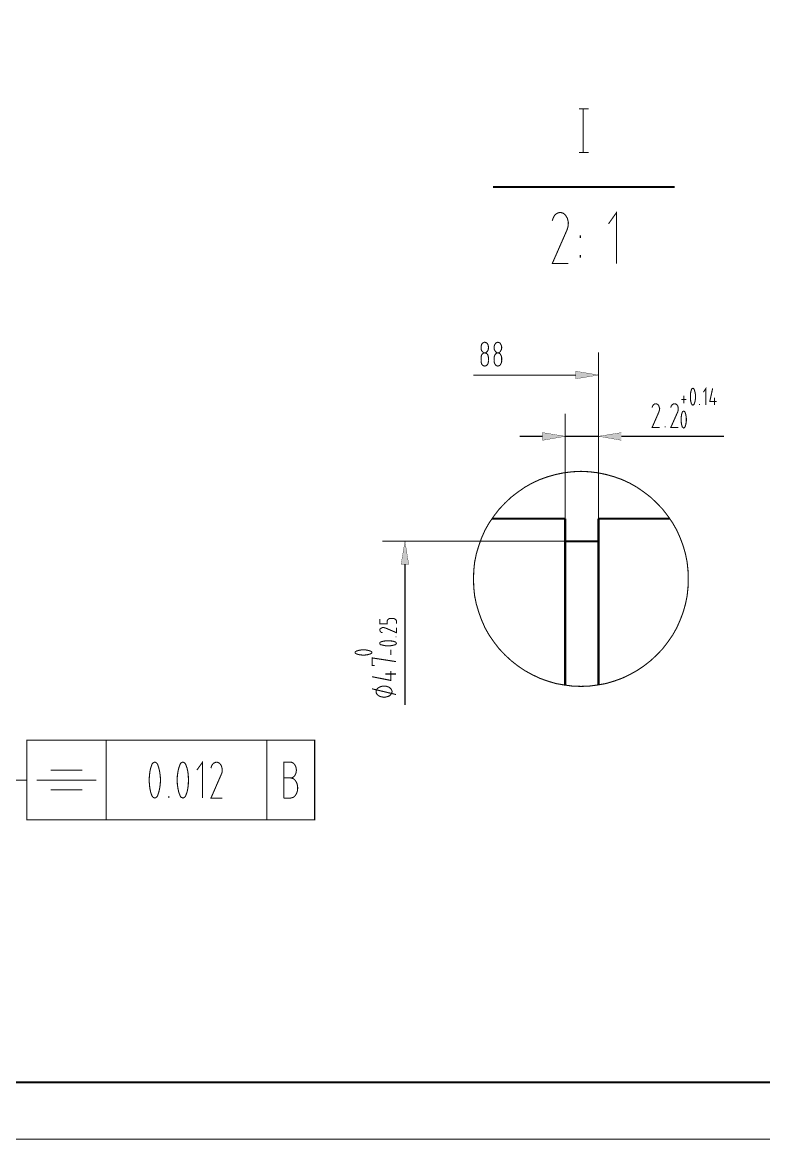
# Model space of a CAD drawing. Header units: millimetres. Extents: x 65 to 1398, y -63 to 357.
# Drawn here: x 220.9 to 280.6, y 0.8 to 90.8 of the extents above; entities that cross this region are included whole.
import ezdxf

# ---------------------------------------------------------------- set-up
doc = ezdxf.new("R2010")
doc.units = ezdxf.units.MM
doc.header["$LTSCALE"] = 0.25
doc.layers.add('H', color=7, linetype='Continuous')
doc.layers.add('P', color=7, linetype='Continuous')

msp = doc.modelspace()

# ---------------------------------------------------------------- hatches: boundary and pattern name
at = {"layer": 'H', "linetype": 'Continuous'}
for points in [[(265.4771130769798, 62.70981011623292), (265.4771130769798, 62.11358016937584), (267.3126170464209, 62.41202024092154), (265.4771130769798, 62.70981011623292)], [(262.7937532180058, 57.77807167903458), (262.7937532180058, 57.15908486397687), (264.6286069912126, 57.46857827150573), (262.7937532180058, 57.77807167903458)], [(269.1357672874102, 57.77807167903458), (269.1357672874102, 57.15908486397687), (267.3126170464209, 57.46857827150573), (269.1357672874102, 57.77807167903458)], [(251.4166195101487, 47.19287698456012), (252.0128494570058, 47.19287698456012), (251.7150595816943, 49.01602722554945), (251.4166195101487, 47.19287698456012)]]:
    msp.add_hatch(color=256, dxfattribs=at).paths.add_polyline_path(points)

# ---------------------------------------------------------------- linework, layer by layer
at = {"layer": 'P'}
for points, const_width in [([(147.0627246892411, 0.882), (418.677, 0.882), (418.677, 192.9259103528294), (147.0627246892411, 192.9259103528294), (147.0627246892411, 0.882)], 0.0858259029281714), ([(169.9197231099755, 5.458081097033865), (414.1119722389493, 5.458081097033865), (414.1119722389493, 188.3498292557956), (169.9197231099755, 188.3498292557956), (169.9197231099755, 5.458081097033865)], 0.1710016096220384), ([(265.7293892158899, 83.85809283321552), (266.5096246970551, 83.85809283321552)], 0.0858259029281714), ([(266.0622896878536, 83.85809283321552), (266.0622896878536, 80.33728022445759)], 0.0858259029281714), ([(265.7293892158899, 80.33728022445759), (266.5096246970551, 80.33728022445759)], 0.0858259029281714), ([(273.4251118451159, 77.5622426964467), (258.8028487318459, 77.5622426964467)], 0.1710016096220384), ([(268.7456495468276, 71.39188043289862), (268.7456495468276, 75.49786965253047), (268.1039058635693, 74.59149610191022)], 0.0858259029281714), ([(264.2157323824294, 75.49786965253047), (264.0668374447737, 75.48616612031299), (263.9289958431012, 75.41724531947672), (263.8028577736461, 75.32556765043982), (263.7111801046092, 75.1877260487673), (263.6312059677898, 75.00437071069348), (263.5733385029367, 74.83271890483714)], 0.0858259029281714), ([(264.7664485928851, 74.10970069229072), (264.8236658615039, 74.29305603036454), (264.8581262619221, 74.46535803245519), (264.8698297941395, 74.68317377094714), (264.8353693937214, 74.8554757730378), (264.7892054610858, 75.0388311111116), (264.6975277920489, 75.19942958098477), (264.605850123012, 75.32556765043982), (264.4797120535569, 75.4289488516942), (264.3535739841019, 75.48616612031299), (264.2157323824294, 75.49786965253047)], 0.0858259029281714), ([(264.7664485928851, 74.10970069229072), (263.5733385029367, 71.39188043289862), (264.8698297941395, 71.39188043289862)], 0.0858259029281714), ([(265.8327704171443, 73.45625347681488), (265.8327704171443, 73.67406921530682)], 0.0858259029281714), ([(265.8327704171443, 71.86197231030066), (265.8327704171443, 72.07978804879261)], 0.0858259029281714), ([(258.4354878594639, 64.63699175471095), (258.4237843272464, 64.75142629194852), (258.3899741230626, 64.87756436140356), (258.3210533222264, 64.98094556265794), (258.2293756531894, 65.02645929905925), (258.1376979841525, 65.06091969947738), (258.0453701188813, 65.02645929905925), (257.9536924498444, 64.98094556265794), (257.8847716490081, 64.87756436140356), (257.8509614448243, 64.75142629194852), (257.8392579126069, 64.63699175471095), (257.8509614448243, 64.48744662082096), (257.8847716490081, 64.38406541956657), (257.9536924498444, 64.29238775052966), (258.0453701188813, 64.21241361371023), (258.1376979841525, 64.20071008149274), (258.2293756531894, 64.21241361371023), (258.3210533222264, 64.29238775052966), (258.3899741230626, 64.38406541956657), (258.4237843272464, 64.48744662082096), (258.4354878594639, 64.63699175471095)], 0.0858259029281714), ([(259.5024598799573, 64.63699175471095), (259.4907563477398, 64.75142629194852), (259.433539079121, 64.87756436140356), (259.3763218105022, 64.98094556265794), (259.283993945231, 65.02645929905925), (259.1923162761941, 65.06091969947738), (259.1006386071572, 65.02645929905925), (259.0206644703378, 64.98094556265794), (258.9517436695015, 64.87756436140356), (258.9055797368659, 64.75142629194852), (258.8945264008827, 64.63699175471095), (258.9055797368659, 64.48744662082096), (258.9517436695015, 64.38406541956657), (259.0206644703378, 64.29238775052966), (259.1006386071572, 64.21241361371023), (259.1923162761941, 64.20071008149274), (259.283993945231, 64.21241361371023), (259.3763218105022, 64.29238775052966), (259.433539079121, 64.38406541956657), (259.4907563477398, 64.48744662082096), (259.5024598799573, 64.63699175471095)], 0.0858259029281714), ([(258.4354878594639, 63.77678213672633), (258.4237843272464, 63.90292020618137), (258.3899741230626, 64.0290582756364), (258.3210533222264, 64.12073594467331), (258.2293756531894, 64.17795321329208), (258.1376979841525, 64.20071008149274), (258.0453701188813, 64.17795321329208), (257.9536924498444, 64.12073594467331), (257.8847716490081, 64.0290582756364), (257.8509614448243, 63.90292020618137), (257.8392579126069, 63.77678213672633)], 0.0858259029281714), ([(259.5024598799573, 63.77678213672633), (259.4907563477398, 63.90292020618137), (259.433539079121, 64.0290582756364), (259.3763218105022, 64.12073594467331), (259.283993945231, 64.17795321329208), (259.1923162761941, 64.20071008149274), (259.1006386071572, 64.17795321329208), (259.0206644703378, 64.12073594467331), (258.9517436695015, 64.0290582756364), (258.9055797368659, 63.90292020618137), (258.8945264008827, 63.77678213672633)], 0.0858259029281714), ([(267.3009135142034, 50.85153119499058), (267.3009135142034, 64.24687401412835)], 0.0858259029281714), ([(257.8392579126069, 63.55831620200008), (257.8392579126069, 63.77678213672633)], 0.0858259029281714), ([(257.8392579126069, 63.55831620200008), (257.8509614448243, 63.43217813254503), (257.8847716490081, 63.30604006308999), (257.9536924498444, 63.21436239405308), (258.0453701188813, 63.1571451254343), (258.1376979841525, 63.13438825723365), (258.2293756531894, 63.1571451254343), (258.3210533222264, 63.21436239405308), (258.3899741230626, 63.30604006308999), (258.4237843272464, 63.43217813254503), (258.4354878594639, 63.55831620200008)], 0.0858259029281714), ([(258.4354878594639, 63.77678213672633), (258.4354878594639, 63.55831620200008)], 0.0858259029281714), ([(258.8945264008827, 63.55831620200008), (258.8945264008827, 63.77678213672633)], 0.0858259029281714), ([(258.8945264008827, 63.55831620200008), (258.9055797368659, 63.43217813254503), (258.9517436695015, 63.30604006308999), (259.0206644703378, 63.21436239405308), (259.1006386071572, 63.1571451254343), (259.1923162761941, 63.13438825723365), (259.283993945231, 63.1571451254343), (259.3763218105022, 63.21436239405308), (259.433539079121, 63.30604006308999), (259.4907563477398, 63.43217813254503), (259.5024598799573, 63.55831620200008)], 0.0858259029281714), ([(259.5024598799573, 63.77678213672633), (259.5024598799573, 63.55831620200008)], 0.0858259029281714), ([(265.4771130769798, 62.41202024092154), (257.2313244335323, 62.41202024092154)], 0.0858259029281714), ([(265.4771130769798, 62.7215136484504), (265.4771130769798, 62.11358016937585), (267.3009135142034, 62.41202024092154), (265.4771130769798, 62.7215136484504)], 0.02470745690356449), ([(274.7898737409207, 61.27612741959188), (274.7209529400844, 61.03555481289928), (274.6981960718838, 60.79498220620668), (274.6981960718838, 60.54205587106229), (274.7209529400844, 60.28977973215222), (274.7898737409207, 60.07196399366026)], 0.0858259029281714), ([(274.9966361434294, 61.27612741959188), (274.9504722107938, 61.32229135222749), (274.9049584743925, 61.34504822042813), (274.8360376735562, 61.32229135222749), (274.7898737409207, 61.27612741959188)], 0.0858259029281714), ([(274.9966361434294, 60.07196399366026), (275.0655569442657, 60.28977973215222), (275.111070680667, 60.54205587106229), (275.111070680667, 60.79498220620668), (275.0655569442657, 61.03555481289928), (274.9966361434294, 61.27612741959188)], 0.0858259029281714), ([(275.948523430451, 59.99198985684083), (275.948523430451, 61.34504822042813), (275.7417610279422, 61.03555481289928)], 0.0858259029281714), ([(276.4875361086893, 61.34504822042813), (276.2580168379799, 60.28977973215222), (276.7970295162181, 60.28977973215222)], 0.0858259029281714), ([(273.953071187371, 60.45037820202538), (274.3659457961543, 60.45037820202538)], 0.0858259029281714), ([(274.1591833936454, 60.14088479449653), (274.1591833936454, 60.74881827357107)], 0.0858259029281714), ([(276.636431046345, 60.59992333591538), (276.636431046345, 59.99198985684083)], 0.0858259029281714), ([(272.1637311505655, 59.45297717860254), (271.6130149401097, 58.19094628781784), (272.2209484191843, 58.19094628781784)], 0.0858259029281714), ([(271.9114550116554, 60.10642439407839), (271.808073810401, 60.08366752587774), (271.7163961413641, 60.01474672504148), (271.6474753405279, 59.91136552378709), (271.6130149401097, 59.78522745433205)], 0.0858259029281714), ([(272.1637311505655, 59.45297717860254), (272.1981915509836, 59.57911524805758), (272.2209484191843, 59.70525331751262), (272.1864880187661, 59.83139138696767), (272.152027618348, 59.93477258822205), (272.0831068175117, 60.03750359324214), (271.9914291484748, 60.08366752587774), (271.9114550116554, 60.10642439407839)], 0.0858259029281714), ([(273.677387984026, 59.45297717860254), (273.115618437587, 58.19094628781784), (273.7118483844441, 58.19094628781784)], 0.0858259029281714), ([(273.4140585091327, 60.10642439407839), (273.3217306438615, 60.08366752587774), (273.2189996388414, 60.01474672504148), (273.1500788380051, 59.91136552378709), (273.115618437587, 59.78522745433205)], 0.0858259029281714), ([(273.677387984026, 59.45297717860254), (273.7118483844441, 59.57911524805758), (273.7118483844441, 59.70525331751262), (273.7001448522266, 59.83139138696767), (273.6663346480428, 59.93477258822205), (273.5974138472066, 60.03750359324214), (273.5057361781696, 60.08366752587774), (273.4140585091327, 60.10642439407839)], 0.0858259029281714), ([(274.0447488564079, 59.42957011416758), (273.9758280555716, 59.20070103969246), (273.953071187371, 58.94842490078238), (273.953071187371, 58.6961487618723), (273.9758280555716, 58.4549259589454), (274.0447488564079, 58.22540668823596)], 0.0858259029281714), ([(274.2625645948999, 59.42957011416758), (274.2164006622643, 59.48743757902067), (274.1591833936454, 59.49849091500385), (274.1019661250267, 59.48743757902067), (274.0447488564079, 59.42957011416758)], 0.0858259029281714), ([(274.2625645948999, 58.22540668823596), (274.3314853957361, 58.4549259589454), (274.3659457961543, 58.6961487618723), (274.3659457961543, 58.94842490078238), (274.3314853957361, 59.20070103969246), (274.2625645948999, 59.42957011416758)], 0.0858259029281714), ([(274.7898737409207, 60.07196399366026), (274.8360376735562, 60.01474672504148), (274.9049584743925, 59.99198985684083), (274.9504722107938, 60.01474672504148), (274.9966361434294, 60.07196399366026)], 0.0858259029281714), ([(275.4205640881959, 59.99198985684083), (275.4205640881959, 60.07196399366026)], 0.0858259029281714), ([(264.6169034589951, 50.85153119499058), (264.6169034589951, 59.29237870872937)], 0.0858259029281714), ([(267.3009135142034, 50.85153119499058), (267.3009135142034, 59.29237870872937)], 0.0858259029281714), ([(262.7937532180058, 57.7780716790346), (262.7937532180058, 57.15908486397687), (264.6169034589951, 57.48028180372322), (262.7937532180058, 57.7780716790346)], 0.02470745690356449), ([(269.1357672874102, 57.7780716790346), (269.1357672874102, 57.15908486397687), (267.3009135142034, 57.48028180372322), (269.1357672874102, 57.7780716790346)], 0.02470745690356449), ([(272.6565798961682, 58.19094628781784), (272.6565798961682, 58.28327415308906)], 0.0858259029281714), ([(274.0447488564079, 58.22540668823596), (274.1019661250267, 58.17989295183467), (274.1591833936454, 58.14543255141654), (274.2164006622643, 58.17989295183467), (274.2625645948999, 58.22540668823596)], 0.0858259029281714), ([(262.7937532180058, 57.48028180372322), (260.958899444799, 57.48028180372322)], 0.0858259029281714), ([(264.6169034589951, 57.48028180372322), (267.3009135142034, 57.48028180372322)], 0.0858259029281714), ([(269.1357672874102, 57.48028180372322), (277.4049629952927, 57.48028180372322)], 0.0858259029281714), ([(274.5258940697931, 45.99976689461167), (274.5031372015925, 46.66491764230501), (274.4342164007562, 47.34177192221581), (274.297024995318, 48.01862620212662), (274.1130194610099, 48.66102008161929), (273.8724468543173, 49.30276376487766), (273.5974138472066, 49.92240077616969), (273.2645133752427, 50.50692719080928), (272.8743956346601, 51.06934693348252), (272.4615210258769, 51.60835961172081), (271.9914291484748, 52.10120835732349), (271.4985804028722, 52.57130023472553), (270.9595677246339, 52.98417484350878), (270.3971479819606, 53.37429258409137), (269.812621567321, 53.70719305605519), (269.192984556029, 53.9939295953834), (268.5512408727706, 54.22279866985852), (267.8971434610605, 54.40680420416665), (267.2319927133672, 54.54399560960486), (266.5551384334564, 54.6246199426586), (265.889987685763, 54.65908034307672), (265.2020800698691, 54.6246199426586), (264.5252257899583, 54.54399560960486), (263.8600750422649, 54.40680420416665), (263.206627826789, 54.22279866985852), (262.5642339472964, 53.9939295953834), (261.9452471322386, 53.70719305605519), (261.3600705213648, 53.37429258409137), (260.7983009749258, 52.98417484350878), (260.2592882966875, 52.57130023472553), (259.7657893548505, 52.10120835732349), (259.2956974774485, 51.60835961172081), (258.8828228686652, 51.06934693348252), (258.4927051280827, 50.50692719080928), (258.1604548523532, 49.92240077616969), (257.8847716490081, 49.30276376487766), (257.655902574533, 48.66102008161929), (257.4608437042417, 48.01862620212662), (257.3230021025691, 47.34177192221581), (257.2540813017329, 46.66491764230501), (257.2313244335323, 45.99976689461167), (257.2540813017329, 45.3118592787177), (257.3230021025691, 44.63500499880689), (257.4608437042417, 43.96985425111356), (257.655902574533, 43.31640703563771), (257.8847716490081, 42.68571668836251), (258.1604548523532, 42.05502634108731), (258.4927051280827, 41.46984973021342), (258.8828228686652, 40.90808018377448), (259.2956974774485, 40.36906750553619), (259.7657893548505, 39.8755685636992), (260.2592882966875, 39.41718021851465), (260.7983009749258, 38.99260207751393), (261.3600705213648, 38.61418786914881), (261.9452471322386, 38.29299092940247), (262.5642339472964, 37.99455085785678), (263.206627826789, 37.76568178338166), (263.8600750422649, 37.57062291309036), (264.5252257899583, 37.45553817961849), (265.2020800698691, 37.36386051058158), (265.889987685763, 37.34110364238094), (266.5551384334564, 37.36386051058158), (267.2319927133672, 37.45553817961849), (267.8971434610605, 37.57062291309036), (268.5512408727706, 37.76568178338166), (269.192984556029, 37.99455085785678), (269.812621567321, 38.29299092940247), (270.3971479819606, 38.61418786914881), (270.9595677246339, 38.99260207751393), (271.4985804028722, 39.41718021851465), (271.9914291484748, 39.8755685636992), (272.4615210258769, 40.36906750553619), (272.8743956346601, 40.90808018377448), (273.2645133752427, 41.46984973021342), (273.5974138472066, 42.05502634108731), (273.8724468543173, 42.68571668836251), (274.1130194610099, 43.31640703563771), (274.297024995318, 43.96985425111356), (274.4342164007562, 44.63500499880689), (274.5031372015925, 45.3118592787177), (274.5258940697931, 45.99976689461167)], 0.0858259029281714), ([(264.6169034589951, 50.85153119499058), (258.7105208665746, 50.85153119499058)], 0.1710016096220384), ([(264.6169034589951, 50.85153119499058), (264.6169034589951, 37.43278131141784)], 0.1710016096220384), ([(267.3009135142034, 50.85153119499058), (273.0466976367508, 50.85153119499058)], 0.1710016096220384), ([(267.3009135142034, 50.85153119499058), (267.3009135142034, 37.46724171183597)], 0.1710016096220384), ([(264.6169034589951, 49.02773075776694), (249.8802058084875, 49.02773075776694)], 0.0858259029281714), ([(251.4049159779312, 47.19287698456012), (252.0128494570058, 47.19287698456012), (251.7150595816943, 49.02773075776694), (251.4049159779312, 47.19287698456012)], 0.02470745690356449), ([(264.6169034589951, 49.02773075776694), (267.3009135142034, 49.02773075776694)], 0.1710016096220384), ([(251.7150595816943, 47.19287698456012), (251.7150595816943, 35.8502036771211)], 0.0858259029281714), ([(251.026501769566, 42.38727661681683), (251.026501769566, 42.61679588752625), (251.0037449013654, 42.68571668836251), (250.9348241005292, 42.74293395698129), (250.8431464314922, 42.80015122560008), (250.7287118942547, 42.81185475781756), (250.5791667603647, 42.81185475781756), (250.4530286909097, 42.80015122560008), (250.3613510218727, 42.74293395698129), (250.304133753254, 42.68571668836251), (250.2813768850533, 42.61679588752625), (250.2813768850533, 42.38727661681683), (249.6851469381962, 42.38727661681683), (249.6851469381962, 42.76569082518195)], 0.0858259029281714), ([(218.7195512794526, 41.38987559339399), (218.7195512794526, 29.79492614704489), (221.265069536754, 29.79492614704489)], 0.0858259029281714), ([(250.1435352833808, 42.04332280886984), (250.0173972139257, 42.07778320928796), (249.8912591444707, 42.07778320928796), (249.7878779432163, 42.02056594066919), (249.6962002741794, 41.95164513983293), (249.6851469381962, 41.87102080677919)], 0.0858259029281714), ([(249.6851469381962, 41.87102080677919), (249.7196073386144, 41.7682898017591), (249.7878779432163, 41.69936900092284), (249.9029626766882, 41.66490860050472)], 0.0858259029281714), ([(250.1435352833808, 42.04332280886984), (251.026501769566, 41.66490860050472), (251.026501769566, 42.07778320928796)], 0.0858259029281714), ([(249.7534175427982, 40.91913351975765), (249.6962002741794, 40.86191625113887), (249.6851469381962, 40.80469898252009), (249.6962002741794, 40.74748171390131), (249.7534175427982, 40.7013177812657)], 0.0858259029281714), ([(250.9582311649641, 40.91913351975765), (250.7170083620372, 40.98805432059391), (250.4764357553446, 41.01081118879456), (250.2241596164345, 41.01081118879456), (249.9946403457251, 40.98805432059391), (249.7534175427982, 40.91913351975765)], 0.0858259029281714), ([(249.7534175427982, 40.7013177812657), (249.9946403457251, 40.64410051264692), (250.2241596164345, 40.59793658001131), (250.4764357553446, 40.59793658001131), (250.7170083620372, 40.64410051264692), (250.9582311649641, 40.7013177812657)], 0.0858259029281714), ([(251.026501769566, 41.3320081285409), (250.9582311649641, 41.3320081285409)], 0.0858259029281714), ([(250.9582311649641, 40.7013177812657), (251.0037449013654, 40.74748171390131), (251.026501769566, 40.80469898252009), (251.0037449013654, 40.86191625113887), (250.9582311649641, 40.91913351975765)], 0.0858259029281714), ([(247.7696688319357, 40.1740086352449), (247.7235048993001, 40.12784470260928), (247.7007480310994, 40.05892390177303), (247.7235048993001, 40.01341016537172), (247.7696688319357, 39.96724623273612)], 0.0858259029281714), ([(248.9738322578673, 40.1740086352449), (248.7332596511747, 40.24292943608115), (248.5037403804653, 40.28844317248245), (248.2514642415552, 40.28844317248245), (248.0102414386283, 40.24292943608115), (247.7696688319357, 40.1740086352449)], 0.0858259029281714), ([(247.7696688319357, 39.96724623273612), (248.0102414386283, 39.89832543189986), (248.2514642415552, 39.86451522771603), (248.5037403804653, 39.86451522771603), (248.7332596511747, 39.89832543189986), (248.9738322578673, 39.96724623273612)], 0.0858259029281714), ([(248.9738322578673, 39.96724623273612), (249.0310495264861, 40.01341016537172), (249.0427530587036, 40.05892390177303), (249.0310495264861, 40.12784470260928), (248.9738322578673, 40.1740086352449)], 0.0858259029281714), ([(250.9920413691479, 39.33655588546092), (249.0655099269042, 39.6349959570066), (249.0655099269042, 39.02706247793206), (249.2833256653961, 39.02706247793206)], 0.0858259029281714), ([(250.5791667603647, 39.86451522771603), (250.5791667603647, 40.28844317248245)], 0.0858259029281714), ([(249.0655099269042, 38.12068892731183), (250.5681134243815, 37.82289905200044), (250.5681134243815, 38.57972746873067)], 0.0858259029281714), ([(250.1435352833808, 38.33915486203808), (250.9920413691479, 38.33915486203808)], 0.0858259029281714), ([(250.9920413691479, 36.68765642690508), (249.0655099269042, 37.14604477208963)], 0.0858259029281714), ([(250.0291007461432, 37.36386051058158), (249.8685022762701, 37.3528071745984), (249.7196073386144, 37.3066432419628), (249.5817657369419, 37.23772244112654), (249.4783845356874, 37.14604477208963), (249.4094637348512, 37.03161023485207), (249.398410398868, 36.9165255013802), (249.4094637348512, 36.80209096414264), (249.4783845356874, 36.68765642690508), (249.5817657369419, 36.59532856163386), (249.7196073386144, 36.52705795703191), (249.8685022762701, 36.49259755661379), (250.0291007461432, 36.45813715619565), (250.2007525519996, 36.49259755661379), (250.3502976858896, 36.52705795703191), (250.4874890913278, 36.59532856163386), (250.5791667603647, 36.68765642690508), (250.648087561201, 36.80209096414264), (250.6825479616191, 36.9165255013802), (250.648087561201, 37.03161023485207), (250.5791667603647, 37.14604477208963), (250.4874890913278, 37.23772244112654), (250.3502976858896, 37.3066432419628), (250.2007525519996, 37.3528071745984), (250.0291007461432, 37.36386051058158)], 0.0858259029281714), ([(221.265069536754, 26.59466028179898), (221.265069536754, 33.00559515203967), (227.6649510710115, 33.00559515203967), (227.6649510710115, 26.59466028179898), (221.265069536754, 26.59466028179898)], 0.0858259029281714), ([(227.6649510710115, 26.59466028179898), (240.5902020127473, 26.59466028179898), (240.5902020127473, 33.00559515203967), (227.6649510710115, 33.00559515203967)], 0.0858259029281714), ([(240.5902020127473, 26.59466028179898), (244.4439150934691, 26.59466028179898), (244.4439150934691, 33.00559515203967), (240.5902020127473, 33.00559515203967)], 0.0858259029281714), ([(223.1805476430146, 30.59726830017643), (225.749472964751, 30.59726830017643)], 0.0858259029281714), ([(231.3463621496426, 31.07906370979594), (231.2429809483883, 30.76957030226707), (231.174060147552, 30.46007689473822), (231.1402499433682, 30.1271764227744), (231.1168428789332, 29.79492614704489), (231.1402499433682, 29.46202567508107), (231.174060147552, 29.14082873533474), (231.2429809483883, 28.8196317955884), (231.3463621496426, 28.52184192027702)], 0.0858259029281714), ([(231.793697158844, 31.07906370979594), (231.7247763580078, 31.15968804284967), (231.6558555571715, 31.21690531146846), (231.5758814203521, 31.23966217966911), (231.4842037513152, 31.21690531146846), (231.4152829504789, 31.15968804284967), (231.3463621496426, 31.07906370979594)], 0.0858259029281714), ([(231.793697158844, 28.52184192027702), (231.8970783600984, 28.8196317955884), (231.9659991609347, 29.14082873533474), (232.011512897336, 29.46202567508107), (232.0342697655366, 29.79492614704489), (232.011512897336, 30.1271764227744), (231.9659991609347, 30.46007689473822), (231.8970783600984, 30.76957030226707), (231.793697158844, 31.07906370979594)], 0.0858259029281714), ([(233.6174975960677, 31.07906370979594), (233.5024128625958, 30.76957030226707), (233.4334920617595, 30.46007689473822), (233.3879783253582, 30.1271764227744), (233.3762747931408, 29.79492614704489), (233.3879783253582, 29.46202567508107), (233.4334920617595, 29.14082873533474), (233.5024128625958, 28.8196317955884), (233.6174975960677, 28.52184192027702)], 0.0858259029281714), ([(234.0531290730516, 31.07906370979594), (233.9959118044328, 31.15968804284967), (233.9152874713791, 31.21690531146846), (233.8353133345596, 31.23966217966911), (233.7546890015059, 31.21690531146846), (233.663011332469, 31.15968804284967), (233.6174975960677, 31.07906370979594)], 0.0858259029281714), ([(234.0531290730516, 28.52184192027702), (234.1675636102891, 28.8196317955884), (234.2364844111254, 29.14082873533474), (234.2709448115435, 29.46202567508107), (234.282648343761, 29.79492614704489), (234.2709448115435, 30.1271764227744), (234.2364844111254, 30.46007689473822), (234.1675636102891, 30.76957030226707), (234.0531290730516, 31.07906370979594)], 0.0858259029281714), ([(235.4178909688563, 28.34953991818637), (235.4178909688563, 31.23966217966911), (234.9588524274375, 30.59726830017643)], 0.0858259029281714), ([(236.5414300617342, 31.23966217966911), (236.4386990567141, 31.21690531146846), (236.3125609872591, 31.15968804284967), (236.2091797860047, 31.04460330937781), (236.1402589851685, 30.91846523992277), (236.0947452487672, 30.7578667700496)], 0.0858259029281714), ([(236.9315478023168, 30.26501802444692), (236.9887650709356, 30.41391296210261), (237.0004686031531, 30.58621496419326), (236.9887650709356, 30.74681343406642), (236.9432513345343, 30.91846523992277), (236.874330533698, 31.04460330937781), (236.7826528646611, 31.1479845106322), (236.6682183274236, 31.21690531146846), (236.5414300617342, 31.23966217966911)], 0.0858259029281714), ([(242.516733454991, 29.96657795290123), (242.6318181884629, 29.97828148511871), (242.734549193483, 30.04720228595497), (242.8379303947373, 30.13887995499188), (242.9068511955736, 30.27607136043009), (242.9530151282092, 30.42561649432009), (242.9757719964099, 30.59726830017643), (242.9530151282092, 30.7578667700496), (242.9068511955736, 30.91846523992277), (242.8379303947373, 31.04460330937781), (242.734549193483, 31.1479845106322), (242.6318181884629, 31.21690531146846), (242.516733454991, 31.23966217966911), (241.9549639085521, 31.23966217966911), (241.9549639085521, 28.34953991818637)], 0.0858259029281714), ([(222.0680618861199, 29.79492614704489), (226.8736622538632, 29.79492614704489)], 0.0858259029281714), ([(236.9315478023168, 30.26501802444692), (236.0947452487672, 28.34953991818637), (237.0004686031531, 28.34953991818637)], 0.0858259029281714), ([(241.9549639085521, 28.34953991818637), (242.516733454991, 28.34953991818637), (242.6428715244461, 28.3840003186045), (242.7690095939011, 28.4301642512401), (242.8723907951555, 28.53289525626019), (242.9530151282092, 28.65903332571523), (243.0212857328112, 28.80857845960522), (243.0674496654468, 28.98023026546156), (243.0791531976643, 29.16358560353538), (243.0674496654468, 29.32418407340855), (243.0212857328112, 29.50818960771668), (242.9530151282092, 29.65708454537237), (242.8723907951555, 29.78322261482741), (242.7690095939011, 29.8866038160818), (242.6428715244461, 29.9321175524831), (242.516733454991, 29.96657795290123), (241.9549639085521, 29.96657795290123)], 0.0858259029281714), ([(223.1805476430146, 29.00363732989652), (225.749472964751, 29.00363732989652)], 0.0858259029281714), ([(231.3463621496426, 28.52184192027702), (231.4152829504789, 28.4301642512401), (231.4842037513152, 28.3840003186045), (231.5758814203521, 28.34953991818637), (231.6558555571715, 28.3840003186045), (231.7247763580078, 28.4301642512401), (231.793697158844, 28.52184192027702)], 0.0858259029281714), ([(232.6994205132299, 28.34953991818637), (232.6994205132299, 28.52184192027702)], 0.0858259029281714), ([(233.6174975960677, 28.52184192027702), (233.663011332469, 28.4301642512401), (233.7546890015059, 28.3840003186045), (233.8353133345596, 28.34953991818637), (233.9152874713791, 28.3840003186045), (233.9959118044328, 28.4301642512401), (234.0531290730516, 28.52184192027702)], 0.0858259029281714)]:
    msp.add_lwpolyline(points, dxfattribs=dict(at, const_width=const_width))

doc.saveas('drawing.dxf')
